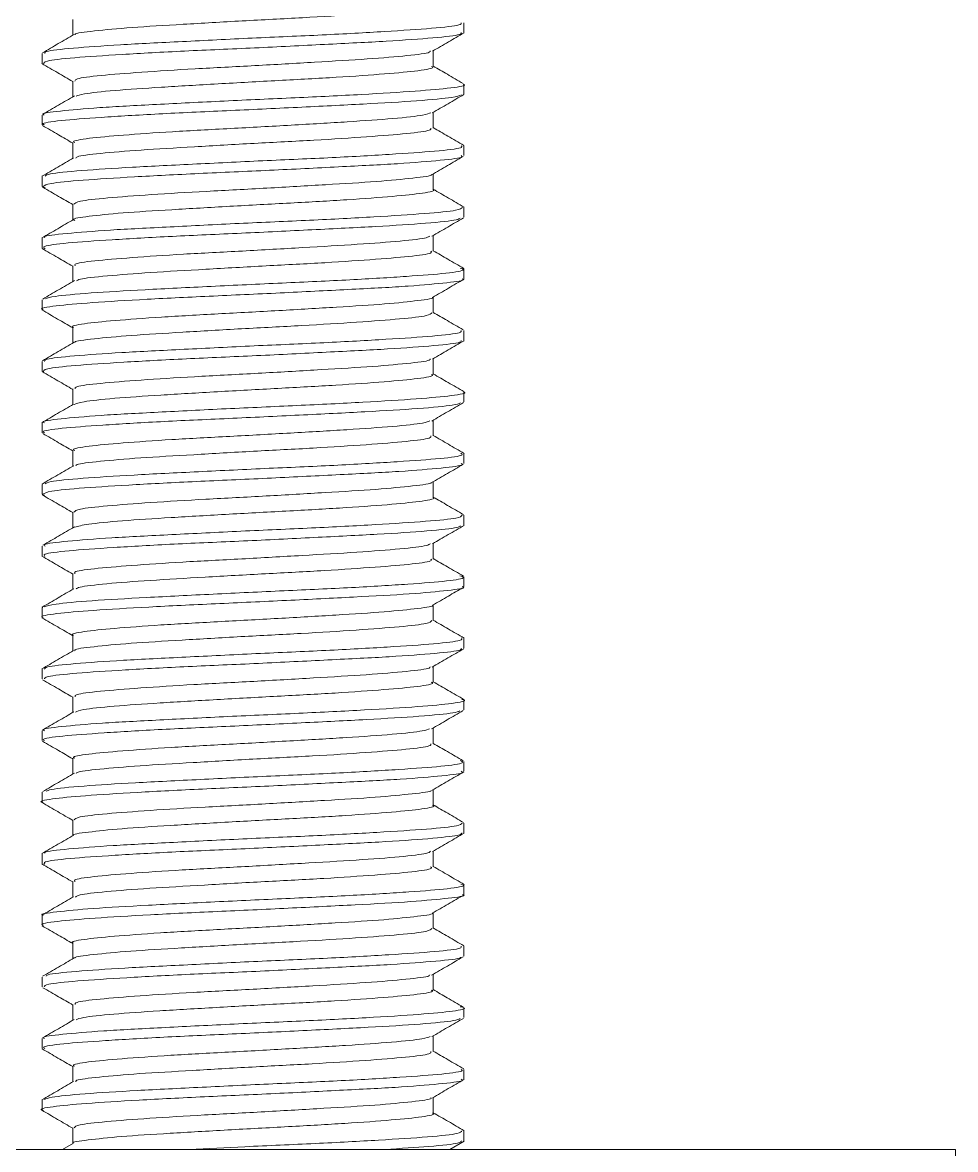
# Model space of a CAD drawing. Extents: x -976302 to -776254, y 5665 to 231437.
# Drawn here: x -796908 to -796774.5, y 90667.2 to 90828.4 of the extents above; entities that cross this region are included whole.
import ezdxf

# ---------------------------------------------------------------- set-up
doc = ezdxf.new("R2010")
doc.units = 0
doc.header["$LTSCALE"] = 1000
doc.header["$MEASUREMENT"] = 0
doc.layers.add('暖通', color=7, linetype='Continuous')

# ---------------------------------------------------------------- blocks, each defined once
blk = doc.blocks.new('a2-3d-02')
at = {"color": 7, "linetype": 'Continuous', "lineweight": 15}
for p, q in [((-25138.165, -16238.407), (-25138.165, -16238.683)), ((-25127.121, -16238.761), (-25127.121, -16238.318)), ((-25137.296, -16239.198), (-25137.296, -16239.643)), ((-25126.252, -16239.552), (-25126.252, -16239.276)), ((-25138.165, -16240.144), (-25138.165, -16240.422)), ((-25127.121, -16240.499), (-25127.121, -16240.054)), ((-25137.296, -16240.936), (-25137.296, -16241.38)), ((-25126.252, -16241.29), (-25126.252, -16241.013)), ((-25138.165, -16241.882), (-25138.165, -16242.158)), ((-25127.121, -16242.236), (-25127.121, -16241.791)), ((-25137.296, -16242.672), (-25137.296, -16243.116)), ((-25126.252, -16243.028), (-25126.252, -16242.75)), ((-25126.343, -16243.058), (-25126.256, -16243.039)), ((-25138.165, -16243.618), (-25138.165, -16243.896)), ((-25127.121, -16243.986), (-25127.121, -16243.529)), ((-25137.296, -16244.411), (-25137.296, -16244.855)), ((-25126.252, -16244.764), (-25126.252, -16244.488)), ((-25138.165, -16245.356), (-25138.165, -16245.633)), ((-25127.121, -16245.711), (-25127.121, -16245.266)), ((-25137.296, -16246.147), (-25137.296, -16246.591)), ((-25126.252, -16246.502), (-25126.252, -16246.224)), ((-25138.165, -16247.094), (-25138.165, -16247.37)), ((-25127.121, -16247.448), (-25127.121, -16247.004)), ((-25137.296, -16247.885), (-25137.296, -16248.329)), ((-25126.252, -16248.239), (-25126.252, -16247.963)), ((-25138.165, -16248.83), (-25138.165, -16249.109)), ((-25127.121, -16249.185), (-25127.121, -16248.74)), ((-25137.296, -16249.622), (-25137.296, -16250.067)), ((-25126.252, -16249.976), (-25126.252, -16249.7)), ((-25127.121, -16250.922), (-25127.121, -16250.478)), ((-25138.165, -16250.569), (-25138.165, -16250.844)), ((-25137.296, -16251.359), (-25137.296, -16251.803)), ((-25126.252, -16251.714), (-25126.252, -16251.436)), ((-25126.325, -16251.739), (-25126.255, -16251.723)), ((-25138.165, -16252.305), (-25138.165, -16252.582)), ((-25138.102, -16252.278), (-25138.154, -16252.288)), ((-25127.121, -16252.661), (-25127.121, -16252.216)), ((-25137.296, -16253.097), (-25137.296, -16253.542)), ((-25126.252, -16253.45), (-25126.252, -16253.175)), ((-25127.121, -16254.396), (-25127.121, -16253.952)), ((-25138.165, -16254.043), (-25138.165, -16254.32)), ((-25137.296, -16254.834), (-25137.296, -16255.278)), ((-25126.255, -16254.902), (-25126.279, -16254.911)), ((-25126.252, -16255.189), (-25126.252, -16254.911)), ((-25138.165, -16255.781), (-25138.165, -16256.056)), ((-25127.121, -16256.134), (-25127.121, -16255.691)), ((-25137.296, -16256.572), (-25137.296, -16257.016)), ((-25126.252, -16256.925), (-25126.252, -16256.649)), ((-25127.121, -16257.883), (-25127.121, -16257.427)), ((-25138.165, -16257.516), (-25138.165, -16257.795)), ((-25137.296, -16258.308), (-25137.296, -16258.753)), ((-25126.252, -16258.662), (-25126.252, -16258.386)), ((-25138.165, -16259.255), (-25138.165, -16259.531)), ((-25127.121, -16259.61), (-25127.121, -16259.164)), ((-25137.296, -16260.047), (-25137.296, -16260.489)), ((-25126.252, -16260.401), (-25126.252, -16260.123)), ((-25127.121, -16261.345), (-25127.121, -16260.902)), ((-25138.165, -16260.992), (-25138.165, -16261.269)), ((-25137.296, -16261.783), (-25137.296, -16262.228)), ((-25126.252, -16262.137), (-25126.252, -16261.861)), ((-25138.165, -16262.729), (-25138.165, -16263.006)), ((-25127.121, -16263.083), (-25127.121, -16262.638)), ((-25137.296, -16263.521), (-25137.296, -16263.964)), ((-25126.252, -16263.875), (-25126.252, -16263.597)), ((-25138.165, -16264.467), (-25138.165, -16264.743)), ((-25127.121, -16264.821), (-25127.121, -16264.377)), ((-25137.296, -16265.257), (-25137.296, -16265.702)), ((-25126.252, -16265.612), (-25126.252, -16265.335)), ((-25138.165, -16266.203), (-25138.165, -16266.481)), ((-25127.121, -16266.558), (-25127.121, -16266.113)), ((-25137.296, -16266.995), (-25137.296, -16267.44)), ((-25126.252, -16267.349), (-25126.252, -16267.073)), ((-25138.165, -16267.942), (-25138.165, -16268.217)), ((-25127.121, -16268.295), (-25127.121, -16267.851)), ((-25137.296, -16268.732), (-25137.296, -16269.176)), ((-25126.252, -16269.088), (-25126.252, -16268.809)), ((-25138.165, -16269.678), (-25138.165, -16269.955)), ((-25127.121, -16270.032), (-25127.121, -16269.589)), ((-25152.04, -16270.2), (-25082.548, -16270.2)), ((-25152.04, -16278.142), (-25152.04, -16270.2)), ((-25138.17, -16269.963), (-25137.761, -16270.2)), ((-25126.83, -16270.2), (-25127.143, -16270.019))]:
    blk.add_line(p, q, dxfattribs=at)
for points, knots in [([(-25137.255, -16237.905), (-25137.233, -16237.932), (-25137.186, -16237.991), (-25136.429, -16238.077), (-25135.209, -16238.17), (-25133.634, -16238.266), (-25131.901, -16238.353), (-25130.206, -16238.455), (-25128.722, -16238.54), (-25127.687, -16238.641), (-25127.166, -16238.704), (-25127.185, -16238.74), (-25127.188, -16238.745)], [0, 0, 0, 0, 0.091946, 0.203301, 0.314636, 0.425974, 0.537319, 0.648644, 0.760012, 0.871343, 0.982698, 1, 1, 1, 1]), ([(-25138.089, -16238.407), (-25138.09, -16238.429), (-25138.093, -16238.481), (-25137.331, -16238.565), (-25135.991, -16238.654), (-25134.198, -16238.755), (-25132.186, -16238.838), (-25130.178, -16238.942), (-25128.391, -16239.027), (-25127.063, -16239.126), (-25126.316, -16239.206), (-25126.326, -16239.257), (-25126.33, -16239.276)], [0, 0, 0, 0, 0.071223, 0.178705, 0.286185, 0.393658, 0.501151, 0.608618, 0.716121, 0.823593, 0.931078, 1, 1, 1, 1]), ([(-25138.172, -16238.69), (-25138.023, -16238.777), (-25137.725, -16238.95), (-25137.427, -16239.123), (-25137.277, -16239.209)], [0, 0, 0, 0, 0.50012, 1, 1, 1, 1]), ([(-25126.306, -16239.568), (-25126.303, -16239.541), (-25126.295, -16239.483), (-25127.094, -16239.393), (-25128.447, -16239.304), (-25130.242, -16239.204), (-25132.256, -16239.121), (-25134.263, -16239.016), (-25136.046, -16238.931), (-25137.367, -16238.832), (-25138.105, -16238.753), (-25138.091, -16238.703), (-25138.086, -16238.683)], [0, 0, 0, 0, 0.088998, 0.194577, 0.300153, 0.405723, 0.51131, 0.616874, 0.722473, 0.828042, 0.933623, 1, 1, 1, 1]), ([(-25126.266, -16239.257), (-25126.414, -16239.17), (-25126.712, -16238.998), (-25127.01, -16238.825), (-25127.159, -16238.739)], [0, 0, 0, 0, 0.500085, 1, 1, 1, 1]), ([(-25127.183, -16240.054), (-25127.185, -16240.032), (-25127.188, -16239.979), (-25127.852, -16239.895), (-25129.007, -16239.805), (-25130.545, -16239.705), (-25132.266, -16239.621), (-25133.98, -16239.518), (-25135.502, -16239.432), (-25136.618, -16239.333), (-25137.22, -16239.26), (-25137.216, -16239.216), (-25137.215, -16239.203)], [0, 0, 0, 0, 0.074988, 0.184755, 0.294517, 0.404271, 0.514046, 0.623793, 0.733581, 0.843334, 0.953103, 1, 1, 1, 1]), ([(-25137.296, -16239.631), (-25137.429, -16239.708), (-25137.711, -16239.872), (-25137.994, -16240.035), (-25138.143, -16240.122)], [0, 0, 0, 0, 0.47192, 1, 1, 1, 1]), ([(-25137.246, -16239.643), (-25137.261, -16239.65), (-25137.345, -16239.687), (-25136.925, -16239.763), (-25136.002, -16239.848), (-25134.603, -16239.949), (-25132.946, -16240.036), (-25131.204, -16240.132), (-25129.57, -16240.228), (-25128.255, -16240.316), (-25127.399, -16240.407), (-25127.267, -16240.458), (-25127.212, -16240.479)], [0, 0, 0, 0, 0.025265, 0.136948, 0.248672, 0.360359, 0.472075, 0.58376, 0.695457, 0.80716, 0.918848, 1, 1, 1, 1]), ([(-25127.121, -16240.067), (-25126.979, -16239.985), (-25126.687, -16239.816), (-25126.396, -16239.647), (-25126.247, -16239.561)], [0, 0, 0, 0, 0.487668, 1, 1, 1, 1]), ([(-25138.147, -16240.144), (-25138.153, -16240.145), (-25138.264, -16240.177), (-25137.85, -16240.25), (-25136.885, -16240.334), (-25135.319, -16240.434), (-25133.42, -16240.524), (-25131.379, -16240.615), (-25129.437, -16240.716), (-25127.793, -16240.8), (-25126.701, -16240.904), (-25126.2, -16240.965), (-25126.296, -16241.005), (-25126.315, -16241.013)], [0, 0, 0, 0, 0.006051, 0.113549, 0.221083, 0.328586, 0.436104, 0.543608, 0.651109, 0.758633, 0.866135, 0.973665, 1, 1, 1, 1]), ([(-25138.163, -16240.434), (-25138.014, -16240.52), (-25137.716, -16240.693), (-25137.417, -16240.866), (-25137.268, -16240.953)], [0, 0, 0, 0, 0.500155, 1, 1, 1, 1]), ([(-25126.32, -16241.29), (-25126.3, -16241.281), (-25126.209, -16241.243), (-25126.728, -16241.164), (-25127.841, -16241.081), (-25129.498, -16240.978), (-25131.448, -16240.892), (-25133.486, -16240.795), (-25135.384, -16240.7), (-25136.904, -16240.612), (-25137.898, -16240.518), (-25138.035, -16240.465), (-25138.096, -16240.442)], [0, 0, 0, 0, 0.030706, 0.140793, 0.250914, 0.361007, 0.471125, 0.581215, 0.691316, 0.801418, 0.911511, 1, 1, 1, 1]), ([(-25126.271, -16240.992), (-25126.42, -16240.905), (-25126.718, -16240.732), (-25127.017, -16240.559), (-25127.166, -16240.473)], [0, 0, 0, 0, 0.50014, 1, 1, 1, 1]), ([(-25127.179, -16241.791), (-25127.162, -16241.783), (-25127.084, -16241.744), (-25127.528, -16241.666), (-25128.48, -16241.582), (-25129.896, -16241.48), (-25131.563, -16241.394), (-25133.304, -16241.297), (-25134.926, -16241.202), (-25136.222, -16241.113), (-25137.061, -16241.021), (-25137.176, -16240.969), (-25137.226, -16240.947)], [0, 0, 0, 0, 0.030896, 0.141458, 0.252057, 0.362623, 0.473218, 0.583781, 0.694359, 0.804937, 0.915504, 1, 1, 1, 1]), ([(-25137.296, -16241.367), (-25137.435, -16241.447), (-25137.722, -16241.614), (-25138.01, -16241.78), (-25138.159, -16241.867)], [0, 0, 0, 0, 0.481018, 1, 1, 1, 1]), ([(-25137.229, -16241.38), (-25137.233, -16241.4), (-25137.244, -16241.452), (-25136.613, -16241.535), (-25135.483, -16241.624), (-25133.96, -16241.724), (-25132.244, -16241.808), (-25130.525, -16241.911), (-25128.987, -16241.998), (-25127.847, -16242.095), (-25127.219, -16242.171), (-25127.209, -16242.215), (-25127.206, -16242.229)], [0, 0, 0, 0, 0.069361, 0.179487, 0.289615, 0.399731, 0.509872, 0.619982, 0.730131, 0.840247, 0.950377, 1, 1, 1, 1]), ([(-25127.121, -16241.804), (-25126.985, -16241.726), (-25126.7, -16241.56), (-25126.414, -16241.395), (-25126.265, -16241.309)], [0, 0, 0, 0, 0.476525, 1, 1, 1, 1]), ([(-25138.081, -16241.882), (-25138.1, -16241.896), (-25138.16, -16241.941), (-25137.54, -16242.023), (-25136.321, -16242.107), (-25134.6, -16242.211), (-25132.618, -16242.293), (-25130.589, -16242.395), (-25128.737, -16242.485), (-25127.302, -16242.578), (-25126.433, -16242.664), (-25126.365, -16242.714), (-25126.338, -16242.734)], [0, 0, 0, 0, 0.049462, 0.159083, 0.268723, 0.378342, 0.487991, 0.597608, 0.707247, 0.816871, 0.926497, 1, 1, 1, 1]), ([(-25138.143, -16242.181), (-25137.994, -16242.268), (-25137.696, -16242.44), (-25137.397, -16242.613), (-25137.248, -16242.7)], [0, 0, 0, 0, 0.50013, 1, 1, 1, 1]), ([(-25126.286, -16243.028), (-25126.324, -16242.999), (-25126.404, -16242.937), (-25127.337, -16242.851), (-25128.795, -16242.756), (-25130.655, -16242.661), (-25132.687, -16242.574), (-25134.663, -16242.471), (-25136.373, -16242.388), (-25137.571, -16242.285), (-25138.17, -16242.216), (-25138.102, -16242.171), (-25138.082, -16242.158)], [0, 0, 0, 0, 0.095209, 0.202715, 0.3102, 0.41769, 0.525181, 0.632659, 0.740171, 0.847654, 0.95516, 1, 1, 1, 1]), ([(-25126.248, -16242.741), (-25126.397, -16242.655), (-25126.696, -16242.482), (-25126.994, -16242.309), (-25127.143, -16242.222)], [0, 0, 0, 0, 0.500145, 1, 1, 1, 1]), ([(-25127.151, -16243.529), (-25127.182, -16243.501), (-25127.248, -16243.439), (-25128.041, -16243.353), (-25129.285, -16243.259), (-25130.873, -16243.164), (-25132.609, -16243.076), (-25134.296, -16242.974), (-25135.765, -16242.889), (-25136.767, -16242.788), (-25137.264, -16242.729), (-25137.243, -16242.696), (-25137.242, -16242.694)], [0, 0, 0, 0, 0.0983673, 0.2103148, 0.3222374, 0.4341671, 0.5460976, 0.6580119, 0.7699674, 0.8818868, 0.9938343, 1, 1, 1, 1]), ([(-25137.296, -16243.105), (-25137.439, -16243.188), (-25137.731, -16243.357), (-25138.023, -16243.526), (-25138.172, -16243.612)], [0, 0, 0, 0, 0.489075, 1, 1, 1, 1]), ([(-25137.287, -16243.116), (-25137.29, -16243.117), (-25137.386, -16243.148), (-25137.04, -16243.22), (-25136.231, -16243.305), (-25134.901, -16243.404), (-25133.284, -16243.495), (-25131.54, -16243.586), (-25129.877, -16243.686), (-25128.464, -16243.771), (-25127.519, -16243.873), (-25127.081, -16243.937), (-25127.16, -16243.977), (-25127.177, -16243.986)], [0, 0, 0, 0, 0.00336, 0.110896, 0.218473, 0.326015, 0.433574, 0.541118, 0.648658, 0.756227, 0.863767, 0.971341, 1, 1, 1, 1]), ([(-25127.121, -16243.541), (-25126.987, -16243.463), (-25126.705, -16243.3), (-25126.423, -16243.136), (-25126.273, -16243.05)], [0, 0, 0, 0, 0.47246, 1, 1, 1, 1]), ([(-25138.121, -16243.618), (-25138.092, -16243.646), (-25138.028, -16243.707), (-25137.126, -16243.792), (-25135.687, -16243.886), (-25133.838, -16243.982), (-25131.809, -16244.068), (-25129.827, -16244.171), (-25128.101, -16244.255), (-25126.89, -16244.357), (-25126.282, -16244.422), (-25126.322, -16244.463), (-25126.331, -16244.472)], [0, 0, 0, 0, 0.0928132, 0.2024081, 0.3119848, 0.4215651, 0.5311493, 0.6407176, 0.750323, 0.8598974, 0.969493, 1, 1, 1, 1]), ([(-25138.152, -16243.914), (-25138.003, -16244.001), (-25137.705, -16244.173), (-25137.408, -16244.346), (-25137.259, -16244.432)], [0, 0, 0, 0, 0.500083, 1, 1, 1, 1]), ([(-25126.338, -16244.783), (-25126.309, -16244.762), (-25126.237, -16244.709), (-25126.906, -16244.62), (-25128.157, -16244.535), (-25129.889, -16244.432), (-25131.879, -16244.349), (-25133.904, -16244.247), (-25135.746, -16244.158), (-25137.156, -16244.064), (-25137.977, -16243.983), (-25138.034, -16243.937), (-25138.054, -16243.922)], [0, 0, 0, 0, 0.075905, 0.184237, 0.292585, 0.400914, 0.509272, 0.6176, 0.72595, 0.834284, 0.94262, 1, 1, 1, 1]), ([(-25126.248, -16244.479), (-25126.397, -16244.392), (-25126.695, -16244.22), (-25126.993, -16244.047), (-25127.142, -16243.961)], [0, 0, 0, 0, 0.500095, 1, 1, 1, 1]), ([(-25127.193, -16245.266), (-25127.178, -16245.251), (-25127.131, -16245.205), (-25127.674, -16245.124), (-25128.729, -16245.037), (-25130.207, -16244.936), (-25131.905, -16244.852), (-25133.636, -16244.751), (-25135.214, -16244.661), (-25136.423, -16244.567), (-25137.127, -16244.487), (-25137.179, -16244.441), (-25137.196, -16244.426)], [0, 0, 0, 0, 0.0529305, 0.1641711, 0.2754305, 0.3866668, 0.4979368, 0.6091703, 0.7204321, 0.831674, 0.9429193, 1, 1, 1, 1]), ([(-25137.296, -16244.841), (-25137.434, -16244.921), (-25137.722, -16245.088), (-25138.009, -16245.254), (-25138.158, -16245.341)], [0, 0, 0, 0, 0.481636, 1, 1, 1, 1]), ([(-25137.225, -16244.855), (-25137.242, -16244.868), (-25137.296, -16244.913), (-25136.776, -16244.993), (-25135.743, -16245.079), (-25134.278, -16245.181), (-25132.586, -16245.265), (-25130.852, -16245.366), (-25129.264, -16245.456), (-25128.037, -16245.549), (-25127.313, -16245.631), (-25127.249, -16245.676), (-25127.227, -16245.691)], [0, 0, 0, 0, 0.0484003, 0.1600905, 0.2718042, 0.3834919, 0.4952143, 0.6068995, 0.71861, 0.8303048, 0.942, 1, 1, 1, 1]), ([(-25127.121, -16245.279), (-25126.98, -16245.198), (-25126.691, -16245.03), (-25126.401, -16244.863), (-25126.252, -16244.776)], [0, 0, 0, 0, 0.485274, 1, 1, 1, 1]), ([(-25138.059, -16245.333), (-25138.104, -16245.348), (-25138.239, -16245.392), (-25137.732, -16245.479), (-25136.628, -16245.562), (-25134.991, -16245.665), (-25133.047, -16245.751), (-25131.009, -16245.847), (-25129.1, -16245.943), (-25127.565, -16246.031), (-25126.564, -16246.123), (-25126.414, -16246.174), (-25126.349, -16246.195)], [0, 0, 0, 0, 0.053361, 0.161591, 0.269856, 0.378091, 0.486349, 0.594582, 0.702823, 0.81107, 0.919304, 1, 1, 1, 1]), ([(-25126.281, -16246.502), (-25126.272, -16246.5), (-25126.162, -16246.467), (-25126.592, -16246.392), (-25127.584, -16246.309), (-25129.167, -16246.208), (-25131.075, -16246.119), (-25133.117, -16246.027), (-25135.05, -16245.927), (-25136.679, -16245.843), (-25137.745, -16245.739), (-25138.227, -16245.679), (-25138.127, -16245.64), (-25138.11, -16245.633)], [0, 0, 0, 0, 0.010209, 0.117709, 0.225246, 0.332752, 0.440274, 0.54778, 0.655286, 0.762811, 0.870315, 0.977848, 1, 1, 1, 1]), ([(-25138.171, -16245.641), (-25138.022, -16245.727), (-25137.724, -16245.9), (-25137.425, -16246.072), (-25137.276, -16246.159)], [0, 0, 0, 0, 0.500102, 1, 1, 1, 1]), ([(-25126.272, -16246.203), (-25126.421, -16246.117), (-25126.719, -16245.944), (-25127.016, -16245.771), (-25127.165, -16245.685)], [0, 0, 0, 0, 0.5001, 1, 1, 1, 1]), ([(-25127.14, -16247.004), (-25127.134, -16247.002), (-25127.04, -16246.97), (-25127.399, -16246.897), (-25128.234, -16246.812), (-25129.579, -16246.713), (-25131.205, -16246.622), (-25132.95, -16246.53), (-25134.605, -16246.431), (-25136.008, -16246.346), (-25136.913, -16246.243), (-25137.335, -16246.188), (-25137.279, -16246.155), (-25137.277, -16246.154)], [0, 0, 0, 0, 0.008049, 0.117935, 0.227865, 0.337757, 0.447668, 0.557562, 0.667455, 0.777372, 0.887263, 0.997188, 1, 1, 1, 1]), ([(-25137.296, -16246.58), (-25137.429, -16246.657), (-25137.711, -16246.821), (-25137.994, -16246.985), (-25138.143, -16247.071)], [0, 0, 0, 0, 0.471729, 1, 1, 1, 1]), ([(-25137.257, -16246.591), (-25137.233, -16246.619), (-25137.182, -16246.678), (-25136.418, -16246.764), (-25135.193, -16246.858), (-25133.616, -16246.954), (-25131.882, -16247.04), (-25130.188, -16247.143), (-25128.708, -16247.228), (-25127.678, -16247.329), (-25127.163, -16247.391), (-25127.183, -16247.427), (-25127.186, -16247.431)], [0, 0, 0, 0, 0.0931772, 0.2045595, 0.3159209, 0.4272865, 0.5386572, 0.6500087, 0.7614032, 0.8727605, 0.9841434, 1, 1, 1, 1]), ([(-25127.121, -16247.016), (-25126.978, -16246.933), (-25126.686, -16246.764), (-25126.394, -16246.595), (-25126.245, -16246.508)], [0, 0, 0, 0, 0.48905, 1, 1, 1, 1]), ([(-25138.086, -16247.094), (-25138.091, -16247.114), (-25138.102, -16247.166), (-25137.359, -16247.25), (-25136.034, -16247.338), (-25134.249, -16247.439), (-25132.241, -16247.522), (-25130.229, -16247.626), (-25128.434, -16247.712), (-25127.091, -16247.81), (-25126.325, -16247.891), (-25126.327, -16247.942), (-25126.327, -16247.963)], [0, 0, 0, 0, 0.068375, 0.175855, 0.283337, 0.39081, 0.498303, 0.605772, 0.713272, 0.820746, 0.92823, 1, 1, 1, 1]), ([(-25138.169, -16247.379), (-25138.02, -16247.466), (-25137.721, -16247.639), (-25137.423, -16247.812), (-25137.274, -16247.898)], [0, 0, 0, 0, 0.500146, 1, 1, 1, 1]), ([(-25126.292, -16248.261), (-25126.291, -16248.231), (-25126.29, -16248.169), (-25127.121, -16248.078), (-25128.49, -16247.988), (-25130.293, -16247.888), (-25132.31, -16247.805), (-25134.314, -16247.7), (-25136.088, -16247.616), (-25137.394, -16247.516), (-25138.113, -16247.438), (-25138.092, -16247.388), (-25138.084, -16247.37)], [0, 0, 0, 0, 0.097739, 0.202628, 0.307513, 0.412392, 0.517288, 0.622161, 0.727069, 0.831947, 0.936839, 1, 1, 1, 1]), ([(-25126.264, -16247.944), (-25126.413, -16247.858), (-25126.712, -16247.685), (-25127.01, -16247.512), (-25127.159, -16247.425)], [0, 0, 0, 0, 0.500151, 1, 1, 1, 1]), ([(-25127.184, -16248.74), (-25127.184, -16248.719), (-25127.185, -16248.666), (-25127.842, -16248.582), (-25128.992, -16248.492), (-25130.527, -16248.393), (-25132.247, -16248.308), (-25133.962, -16248.206), (-25135.488, -16248.119), (-25136.608, -16248.021), (-25137.212, -16247.948), (-25137.212, -16247.904), (-25137.212, -16247.892)], [0, 0, 0, 0, 0.074039, 0.184176, 0.294309, 0.404434, 0.514581, 0.624698, 0.734857, 0.844981, 0.95512, 1, 1, 1, 1]), ([(-25127.121, -16248.754), (-25126.982, -16248.674), (-25126.693, -16248.506), (-25126.405, -16248.34), (-25126.256, -16248.253)], [0, 0, 0, 0, 0.481965, 1, 1, 1, 1]), ([(-25137.296, -16248.316), (-25137.437, -16248.397), (-25137.727, -16248.565), (-25138.016, -16248.733), (-25138.166, -16248.82)], [0, 0, 0, 0, 0.484787, 1, 1, 1, 1]), ([(-25137.244, -16248.329), (-25137.26, -16248.336), (-25137.342, -16248.374), (-25136.918, -16248.451), (-25135.989, -16248.535), (-25134.587, -16248.637), (-25132.927, -16248.724), (-25131.185, -16248.82), (-25129.555, -16248.915), (-25128.239, -16249.004), (-25127.357, -16249.099), (-25127.225, -16249.154), (-25127.164, -16249.179)], [0, 0, 0, 0, 0.026031, 0.135816, 0.245642, 0.355432, 0.46525, 0.575038, 0.684837, 0.794642, 0.904433, 1, 1, 1, 1]), ([(-25138.155, -16248.83), (-25138.158, -16248.831), (-25138.27, -16248.861), (-25137.866, -16248.934), (-25136.92, -16249.018), (-25135.365, -16249.117), (-25133.473, -16249.209), (-25131.433, -16249.299), (-25129.485, -16249.4), (-25127.83, -16249.484), (-25126.722, -16249.587), (-25126.207, -16249.65), (-25126.299, -16249.691), (-25126.319, -16249.7)], [0, 0, 0, 0, 0.003233, 0.110728, 0.218259, 0.32576, 0.433273, 0.540775, 0.648273, 0.755796, 0.863295, 0.970823, 1, 1, 1, 1]), ([(-25138.149, -16249.128), (-25138, -16249.214), (-25137.701, -16249.387), (-25137.403, -16249.56), (-25137.254, -16249.647)], [0, 0, 0, 0, 0.500147, 1, 1, 1, 1]), ([(-25126.324, -16249.976), (-25126.303, -16249.967), (-25126.216, -16249.927), (-25126.749, -16249.848), (-25127.879, -16249.765), (-25129.546, -16249.661), (-25131.502, -16249.577), (-25133.539, -16249.478), (-25135.431, -16249.385), (-25136.935, -16249.295), (-25137.889, -16249.206), (-25138.013, -16249.156), (-25138.064, -16249.136)], [0, 0, 0, 0, 0.033918, 0.144984, 0.256082, 0.367152, 0.478249, 0.589317, 0.700397, 0.811477, 0.922548, 1, 1, 1, 1]), ([(-25126.246, -16249.692), (-25126.395, -16249.606), (-25126.693, -16249.433), (-25126.991, -16249.26), (-25127.14, -16249.174)], [0, 0, 0, 0, 0.5001321, 1, 1, 1, 1]), ([(-25127.177, -16250.478), (-25127.161, -16250.47), (-25127.081, -16250.431), (-25127.52, -16250.354), (-25128.466, -16250.269), (-25129.879, -16250.167), (-25131.544, -16250.081), (-25133.286, -16249.984), (-25134.91, -16249.89), (-25136.209, -16249.8), (-25137.039, -16249.711), (-25137.155, -16249.661), (-25137.203, -16249.64)], [0, 0, 0, 0, 0.029953, 0.141488, 0.253062, 0.364601, 0.47617, 0.587707, 0.699258, 0.81081, 0.922351, 1, 1, 1, 1]), ([(-25137.296, -16250.054), (-25137.439, -16250.136), (-25137.73, -16250.305), (-25138.022, -16250.474), (-25138.171, -16250.561)], [0, 0, 0, 0, 0.488756, 1, 1, 1, 1]), ([(-25137.23, -16250.067), (-25137.233, -16250.087), (-25137.241, -16250.139), (-25136.603, -16250.222), (-25135.468, -16250.312), (-25133.942, -16250.412), (-25132.224, -16250.496), (-25130.507, -16250.599), (-25128.972, -16250.685), (-25127.838, -16250.783), (-25127.219, -16250.857), (-25127.211, -16250.9), (-25127.208, -16250.913)], [0, 0, 0, 0, 0.070752, 0.181173, 0.291594, 0.402004, 0.512439, 0.622843, 0.733286, 0.843696, 0.954121, 1, 1, 1, 1]), ([(-25127.121, -16250.49), (-25126.988, -16250.413), (-25126.706, -16250.249), (-25126.424, -16250.086), (-25126.275, -16249.999)], [0, 0, 0, 0, 0.47136, 1, 1, 1, 1]), ([(-25138.074, -16250.554), (-25138.105, -16250.572), (-25138.189, -16250.62), (-25137.571, -16250.707), (-25136.36, -16250.791), (-25134.65, -16250.895), (-25132.672, -16250.978), (-25130.641, -16251.079), (-25128.781, -16251.169), (-25127.334, -16251.262), (-25126.453, -16251.348), (-25126.374, -16251.397), (-25126.343, -16251.417)], [0, 0, 0, 0, 0.063458, 0.17156, 0.279684, 0.387786, 0.495917, 0.604017, 0.712136, 0.820244, 0.928351, 1, 1, 1, 1]), ([(-25138.145, -16250.867), (-25137.996, -16250.953), (-25137.698, -16251.126), (-25137.4, -16251.299), (-25137.251, -16251.385)], [0, 0, 0, 0, 0.5001, 1, 1, 1, 1]), ([(-25126.279, -16251.714), (-25126.323, -16251.684), (-25126.414, -16251.621), (-25127.369, -16251.535), (-25128.84, -16251.44), (-25130.708, -16251.345), (-25132.741, -16251.258), (-25134.712, -16251.155), (-25136.412, -16251.072), (-25137.595, -16250.969), (-25138.177, -16250.901), (-25138.105, -16250.857), (-25138.084, -16250.844)], [0, 0, 0, 0, 0.098037, 0.205547, 0.313034, 0.420528, 0.52802, 0.635501, 0.743015, 0.8505, 0.95801, 1, 1, 1, 1]), ([(-25126.253, -16251.425), (-25126.402, -16251.338), (-25126.7, -16251.166), (-25126.998, -16250.993), (-25127.146, -16250.907)], [0, 0, 0, 0, 0.500083, 1, 1, 1, 1]), ([(-25127.154, -16252.216), (-25127.183, -16252.188), (-25127.245, -16252.127), (-25128.03, -16252.041), (-25129.269, -16251.946), (-25130.854, -16251.851), (-25132.59, -16251.764), (-25134.279, -16251.662), (-25135.751, -16251.577), (-25136.76, -16251.475), (-25137.262, -16251.416), (-25137.241, -16251.382), (-25137.239, -16251.379)], [0, 0, 0, 0, 0.097013, 0.2087976, 0.3205583, 0.4323254, 0.5440944, 0.6558464, 0.7676401, 0.8793974, 0.9911822, 1, 1, 1, 1]), ([(-25127.121, -16252.229), (-25126.983, -16252.149), (-25126.697, -16251.983), (-25126.411, -16251.817), (-25126.262, -16251.731)], [0, 0, 0, 0, 0.480015, 1, 1, 1, 1]), ([(-25137.296, -16251.791), (-25137.432, -16251.87), (-25137.716, -16252.035), (-25138.001, -16252.199), (-25138.15, -16252.286)], [0, 0, 0, 0, 0.47674, 1, 1, 1, 1]), ([(-25137.285, -16251.803), (-25137.288, -16251.804), (-25137.384, -16251.835), (-25137.035, -16251.907), (-25136.219, -16251.993), (-25134.885, -16252.091), (-25133.265, -16252.182), (-25131.523, -16252.274), (-25129.855, -16252.373), (-25128.467, -16252.459), (-25127.484, -16252.557), (-25127.279, -16252.613), (-25127.182, -16252.639)], [0, 0, 0, 0, 0.0047003, 0.116487, 0.2283168, 0.3401098, 0.4519203, 0.5637156, 0.6755075, 0.7873272, 0.8991184, 1, 1, 1, 1]), ([(-25138.115, -16252.305), (-25138.091, -16252.332), (-25138.038, -16252.391), (-25137.156, -16252.476), (-25135.732, -16252.569), (-25133.89, -16252.666), (-25131.863, -16252.751), (-25129.877, -16252.855), (-25128.144, -16252.939), (-25126.906, -16253.041), (-25126.266, -16253.113), (-25126.319, -16253.16), (-25126.337, -16253.175)], [0, 0, 0, 0, 0.088205, 0.195701, 0.303182, 0.410665, 0.518154, 0.625626, 0.733135, 0.840613, 0.948111, 1, 1, 1, 1]), ([(-25138.166, -16252.593), (-25138.017, -16252.679), (-25137.72, -16252.852), (-25137.422, -16253.024), (-25137.273, -16253.111)], [0, 0, 0, 0, 0.500087, 1, 1, 1, 1]), ([(-25126.335, -16253.465), (-25126.311, -16253.444), (-25126.252, -16253.392), (-25126.933, -16253.305), (-25128.197, -16253.219), (-25129.94, -16253.116), (-25131.933, -16253.034), (-25133.956, -16252.931), (-25135.79, -16252.842), (-25137.189, -16252.747), (-25138.007, -16252.665), (-25138.053, -16252.618), (-25138.07, -16252.6)], [0, 0, 0, 0, 0.072824, 0.180777, 0.288744, 0.396693, 0.50467, 0.612618, 0.72059, 0.828543, 0.936501, 1, 1, 1, 1]), ([(-25126.274, -16253.151), (-25126.423, -16253.065), (-25126.722, -16252.892), (-25127.019, -16252.719), (-25127.168, -16252.633)], [0, 0, 0, 0, 0.500115, 1, 1, 1, 1]), ([(-25127.193, -16253.952), (-25127.177, -16253.938), (-25127.128, -16253.892), (-25127.665, -16253.811), (-25128.714, -16253.725), (-25130.189, -16253.623), (-25131.886, -16253.539), (-25133.618, -16253.438), (-25135.198, -16253.348), (-25136.415, -16253.254), (-25137.139, -16253.171), (-25137.193, -16253.123), (-25137.213, -16253.105)], [0, 0, 0, 0, 0.051228, 0.161422, 0.271636, 0.381826, 0.492049, 0.602237, 0.712452, 0.822647, 0.932846, 1, 1, 1, 1]), ([(-25137.296, -16253.529), (-25137.431, -16253.607), (-25137.714, -16253.771), (-25137.998, -16253.935), (-25138.147, -16254.022)], [0, 0, 0, 0, 0.473941, 1, 1, 1, 1]), ([(-25137.225, -16253.542), (-25137.241, -16253.555), (-25137.294, -16253.6), (-25136.768, -16253.681), (-25135.729, -16253.767), (-25134.26, -16253.868), (-25132.567, -16253.953), (-25130.833, -16254.053), (-25129.249, -16254.144), (-25128.024, -16254.237), (-25127.295, -16254.32), (-25127.235, -16254.367), (-25127.213, -16254.384)], [0, 0, 0, 0, 0.049224, 0.160019, 0.270837, 0.38163, 0.492457, 0.603247, 0.714064, 0.824863, 0.935664, 1, 1, 1, 1]), ([(-25127.121, -16253.965), (-25126.978, -16253.882), (-25126.686, -16253.713), (-25126.395, -16253.544), (-25126.246, -16253.458)], [0, 0, 0, 0, 0.488966, 1, 1, 1, 1]), ([(-25138.049, -16254.015), (-25138.1, -16254.03), (-25138.249, -16254.075), (-25137.755, -16254.163), (-25136.665, -16254.246), (-25135.039, -16254.348), (-25133.101, -16254.435), (-25131.062, -16254.531), (-25129.148, -16254.627), (-25127.597, -16254.714), (-25126.554, -16254.81), (-25126.389, -16254.864), (-25126.313, -16254.889)], [0, 0, 0, 0, 0.055622, 0.162277, 0.268968, 0.375629, 0.482311, 0.58897, 0.695635, 0.802308, 0.908968, 1, 1, 1, 1]), ([(-25126.288, -16255.189), (-25126.276, -16255.185), (-25126.169, -16255.152), (-25126.61, -16255.076), (-25127.62, -16254.993), (-25129.214, -16254.892), (-25131.128, -16254.803), (-25133.17, -16254.71), (-25135.098, -16254.611), (-25136.716, -16254.526), (-25137.765, -16254.423), (-25138.234, -16254.364), (-25138.131, -16254.326), (-25138.115, -16254.32)], [0, 0, 0, 0, 0.013036, 0.120537, 0.228075, 0.335583, 0.443107, 0.550613, 0.658121, 0.765645, 0.873151, 0.980685, 1, 1, 1, 1]), ([(-25138.133, -16254.349), (-25137.996, -16254.428), (-25137.711, -16254.593), (-25137.426, -16254.759), (-25137.277, -16254.845)], [0, 0, 0, 0, 0.477484, 1, 1, 1, 1]), ([(-25126.256, -16254.897), (-25126.405, -16254.811), (-25126.704, -16254.638), (-25127.003, -16254.465), (-25127.152, -16254.378)], [0, 0, 0, 0, 0.500155, 1, 1, 1, 1]), ([(-25127.138, -16255.691), (-25127.132, -16255.689), (-25127.037, -16255.657), (-25127.393, -16255.585), (-25128.221, -16255.499), (-25129.563, -16255.4), (-25131.187, -16255.31), (-25132.931, -16255.218), (-25134.588, -16255.119), (-25135.995, -16255.033), (-25136.906, -16254.931), (-25137.332, -16254.875), (-25137.276, -16254.841), (-25137.274, -16254.84)], [0, 0, 0, 0, 0.006859, 0.116716, 0.226617, 0.33648, 0.446362, 0.556228, 0.666091, 0.77598, 0.885842, 0.995738, 1, 1, 1, 1]), ([(-25127.121, -16255.703), (-25126.979, -16255.621), (-25126.689, -16255.453), (-25126.399, -16255.285), (-25126.249, -16255.198)], [0, 0, 0, 0, 0.485992, 1, 1, 1, 1]), ([(-25137.296, -16255.265), (-25137.438, -16255.348), (-25137.729, -16255.516), (-25138.02, -16255.685), (-25138.169, -16255.772)], [0, 0, 0, 0, 0.487343, 1, 1, 1, 1]), ([(-25137.259, -16255.278), (-25137.234, -16255.305), (-25137.179, -16255.365), (-25136.407, -16255.451), (-25135.178, -16255.545), (-25133.597, -16255.641), (-25131.863, -16255.728), (-25130.17, -16255.83), (-25128.695, -16255.915), (-25127.663, -16256.016), (-25127.146, -16256.082), (-25127.18, -16256.121), (-25127.187, -16256.129)], [0, 0, 0, 0, 0.093056, 0.202869, 0.312661, 0.422457, 0.532258, 0.64204, 0.751864, 0.861652, 0.971466, 1, 1, 1, 1]), ([(-25138.097, -16255.764), (-25138.111, -16255.789), (-25138.142, -16255.845), (-25137.392, -16255.934), (-25136.075, -16256.022), (-25134.301, -16256.123), (-25132.295, -16256.206), (-25130.28, -16256.31), (-25128.476, -16256.396), (-25127.119, -16256.493), (-25126.334, -16256.576), (-25126.327, -16256.628), (-25126.324, -16256.649)], [0, 0, 0, 0, 0.082547, 0.188069, 0.293595, 0.39911, 0.504647, 0.610158, 0.7157, 0.821216, 0.926741, 1, 1, 1, 1]), ([(-25138.158, -16256.072), (-25138.009, -16256.159), (-25137.71, -16256.332), (-25137.412, -16256.505), (-25137.263, -16256.591)], [0, 0, 0, 0, 0.500155, 1, 1, 1, 1]), ([(-25126.319, -16256.925), (-25126.327, -16256.902), (-25126.346, -16256.846), (-25127.156, -16256.762), (-25128.532, -16256.671), (-25130.345, -16256.572), (-25132.364, -16256.489), (-25134.364, -16256.384), (-25136.13, -16256.3), (-25137.421, -16256.2), (-25138.122, -16256.123), (-25138.093, -16256.074), (-25138.082, -16256.056)], [0, 0, 0, 0, 0.078261, 0.185747, 0.293227, 0.400702, 0.508192, 0.61566, 0.723165, 0.830639, 0.938128, 1, 1, 1, 1]), ([(-25126.245, -16256.642), (-25126.394, -16256.556), (-25126.692, -16256.383), (-25126.99, -16256.21), (-25127.14, -16256.124)], [0, 0, 0, 0, 0.500118, 1, 1, 1, 1]), ([(-25127.185, -16257.427), (-25127.184, -16257.406), (-25127.181, -16257.353), (-25127.832, -16257.27), (-25128.977, -16257.18), (-25130.509, -16257.08), (-25132.228, -16256.996), (-25133.944, -16256.893), (-25135.474, -16256.807), (-25136.595, -16256.708), (-25137.198, -16256.637), (-25137.204, -16256.596), (-25137.206, -16256.585)], [0, 0, 0, 0, 0.0734145, 0.1844237, 0.2954307, 0.4064285, 0.5174486, 0.6284392, 0.739471, 0.8504677, 0.96148, 1, 1, 1, 1]), ([(-25137.296, -16257.003), (-25137.438, -16257.085), (-25137.728, -16257.253), (-25138.019, -16257.421), (-25138.168, -16257.508)], [0, 0, 0, 0, 0.487276, 1, 1, 1, 1]), ([(-25137.242, -16257.016), (-25137.258, -16257.023), (-25137.34, -16257.061), (-25136.91, -16257.138), (-25135.976, -16257.223), (-25134.57, -16257.324), (-25132.908, -16257.411), (-25131.166, -16257.507), (-25129.538, -16257.602), (-25128.229, -16257.691), (-25127.375, -16257.783), (-25127.25, -16257.835), (-25127.195, -16257.858)], [0, 0, 0, 0, 0.027508, 0.13843, 0.249391, 0.360317, 0.471272, 0.582196, 0.693132, 0.804073, 0.915, 1, 1, 1, 1]), ([(-25127.121, -16257.439), (-25126.986, -16257.362), (-25126.703, -16257.197), (-25126.42, -16257.033), (-25126.27, -16256.947)], [0, 0, 0, 0, 0.473541, 1, 1, 1, 1]), ([(-25138.102, -16257.5), (-25138.126, -16257.505), (-25138.277, -16257.54), (-25137.896, -16257.618), (-25136.951, -16257.703), (-25135.412, -16257.801), (-25133.526, -16257.893), (-25131.487, -16257.983), (-25129.534, -16258.084), (-25127.869, -16258.168), (-25126.744, -16258.271), (-25126.214, -16258.335), (-25126.302, -16258.377), (-25126.323, -16258.386)], [0, 0, 0, 0, 0.019935, 0.125329, 0.230756, 0.336155, 0.441565, 0.546966, 0.65236, 0.757782, 0.86318, 0.968604, 1, 1, 1, 1]), ([(-25138.142, -16257.817), (-25137.993, -16257.904), (-25137.695, -16258.076), (-25137.397, -16258.249), (-25137.248, -16258.335)], [0, 0, 0, 0, 0.500118, 1, 1, 1, 1]), ([(-25126.327, -16258.662), (-25126.306, -16258.652), (-25126.223, -16258.612), (-25126.771, -16258.532), (-25127.918, -16258.449), (-25129.595, -16258.345), (-25131.556, -16258.261), (-25133.592, -16258.162), (-25135.477, -16258.069), (-25136.967, -16257.979), (-25137.893, -16257.891), (-25138.006, -16257.843), (-25138.05, -16257.825)], [0, 0, 0, 0, 0.036989, 0.148445, 0.259931, 0.37139, 0.482878, 0.594335, 0.705806, 0.817273, 0.928734, 1, 1, 1, 1]), ([(-25126.261, -16258.369), (-25126.41, -16258.283), (-25126.707, -16258.111), (-25127.005, -16257.938), (-25127.154, -16257.852)], [0, 0, 0, 0, 0.500078, 1, 1, 1, 1]), ([(-25127.176, -16259.164), (-25127.159, -16259.156), (-25127.079, -16259.119), (-25127.513, -16259.041), (-25128.453, -16258.957), (-25129.862, -16258.855), (-25131.525, -16258.768), (-25133.267, -16258.672), (-25134.894, -16258.577), (-25136.196, -16258.488), (-25137.028, -16258.399), (-25137.148, -16258.349), (-25137.196, -16258.329)], [0, 0, 0, 0, 0.028826, 0.140702, 0.252618, 0.364499, 0.47641, 0.588288, 0.70018, 0.812075, 0.923957, 1, 1, 1, 1]), ([(-25137.296, -16258.741), (-25137.43, -16258.818), (-25137.713, -16258.982), (-25137.995, -16259.146), (-25138.144, -16259.233)], [0, 0, 0, 0, 0.473135, 1, 1, 1, 1]), ([(-25137.231, -16258.753), (-25137.233, -16258.774), (-25137.238, -16258.826), (-25136.594, -16258.91), (-25135.453, -16258.999), (-25133.924, -16259.099), (-25132.205, -16259.183), (-25130.489, -16259.286), (-25128.956, -16259.373), (-25127.833, -16259.471), (-25127.233, -16259.54), (-25127.22, -16259.58), (-25127.218, -16259.589)], [0, 0, 0, 0, 0.072909, 0.184791, 0.296672, 0.408542, 0.520436, 0.6323, 0.744205, 0.856075, 0.96796, 1, 1, 1, 1]), ([(-25127.121, -16259.177), (-25126.986, -16259.099), (-25126.703, -16258.934), (-25126.419, -16258.77), (-25126.27, -16258.684)], [0, 0, 0, 0, 0.474704, 1, 1, 1, 1]), ([(-25138.062, -16259.226), (-25138.107, -16259.248), (-25138.216, -16259.3), (-25137.6, -16259.391), (-25136.398, -16259.475), (-25134.7, -16259.578), (-25132.726, -16259.662), (-25130.694, -16259.762), (-25128.825, -16259.854), (-25127.369, -16259.945), (-25126.49, -16260.03), (-25126.402, -16260.076), (-25126.37, -16260.093)], [0, 0, 0, 0, 0.077106, 0.184662, 0.292241, 0.399797, 0.507383, 0.614937, 0.722509, 0.830071, 0.937631, 1, 1, 1, 1]), ([(-25138.158, -16259.547), (-25138.009, -16259.633), (-25137.712, -16259.806), (-25137.414, -16259.978), (-25137.265, -16260.064)], [0, 0, 0, 0, 0.500075, 1, 1, 1, 1]), ([(-25126.299, -16260.418), (-25126.283, -16260.414), (-25126.129, -16260.381), (-25126.481, -16260.306), (-25127.381, -16260.22), (-25128.891, -16260.123), (-25130.759, -16260.03), (-25132.796, -16259.942), (-25134.761, -16259.839), (-25136.451, -16259.756), (-25137.618, -16259.653), (-25138.185, -16259.586), (-25138.107, -16259.543), (-25138.086, -16259.531)], [0, 0, 0, 0, 0.012847, 0.118253, 0.223688, 0.329098, 0.434517, 0.539932, 0.645336, 0.750773, 0.856182, 0.961616, 1, 1, 1, 1]), ([(-25126.273, -16260.101), (-25126.422, -16260.014), (-25126.721, -16259.842), (-25127.019, -16259.669), (-25127.168, -16259.582)], [0, 0, 0, 0, 0.500131, 1, 1, 1, 1]), ([(-25127.156, -16260.902), (-25127.183, -16260.874), (-25127.241, -16260.814), (-25128.019, -16260.728), (-25129.253, -16260.634), (-25130.836, -16260.538), (-25132.571, -16260.451), (-25134.262, -16260.349), (-25135.735, -16260.264), (-25136.757, -16260.163), (-25137.265, -16260.101), (-25137.238, -16260.064), (-25137.234, -16260.059)], [0, 0, 0, 0, 0.0950178, 0.2058884, 0.3167363, 0.4275897, 0.5384462, 0.649285, 0.7601656, 0.8710099, 0.9818808, 1, 1, 1, 1]), ([(-25137.296, -16260.477), (-25137.433, -16260.556), (-25137.719, -16260.722), (-25138.005, -16260.888), (-25138.155, -16260.975)], [0, 0, 0, 0, 0.478229, 1, 1, 1, 1]), ([(-25137.282, -16260.489), (-25137.287, -16260.491), (-25137.381, -16260.523), (-25137.029, -16260.595), (-25136.206, -16260.68), (-25134.868, -16260.779), (-25133.247, -16260.87), (-25131.502, -16260.961), (-25129.844, -16261.06), (-25128.433, -16261.146), (-25127.52, -16261.249), (-25127.089, -16261.304), (-25127.139, -16261.336), (-25127.139, -16261.336)], [0, 0, 0, 0, 0.005834, 0.116214, 0.226637, 0.337023, 0.447428, 0.557816, 0.668202, 0.778614, 0.888999, 0.999418, 1, 1, 1, 1]), ([(-25127.121, -16260.915), (-25126.979, -16260.833), (-25126.688, -16260.664), (-25126.398, -16260.496), (-25126.249, -16260.409)], [0, 0, 0, 0, 0.48732, 1, 1, 1, 1]), ([(-25138.172, -16261.275), (-25138.023, -16261.362), (-25137.725, -16261.534), (-25137.426, -16261.707), (-25137.277, -16261.794)], [0, 0, 0, 0, 0.500113, 1, 1, 1, 1]), ([(-25138.11, -16260.992), (-25138.09, -16261.017), (-25138.047, -16261.076), (-25137.187, -16261.161), (-25135.776, -16261.253), (-25133.942, -16261.351), (-25131.917, -16261.435), (-25129.927, -16261.539), (-25128.182, -16261.623), (-25126.94, -16261.725), (-25126.303, -16261.792), (-25126.331, -16261.833), (-25126.338, -16261.843)], [0, 0, 0, 0, 0.087214, 0.197031, 0.306836, 0.41664, 0.526454, 0.636248, 0.746081, 0.855882, 0.965701, 1, 1, 1, 1]), ([(-25126.331, -16262.152), (-25126.31, -16262.13), (-25126.259, -16262.077), (-25126.959, -16261.989), (-25128.238, -16261.902), (-25129.99, -16261.8), (-25131.987, -16261.718), (-25134.008, -16261.614), (-25135.832, -16261.527), (-25137.225, -16261.431), (-25138.059, -16261.344), (-25138.09, -16261.291), (-25138.103, -16261.269)], [0, 0, 0, 0, 0.074429, 0.180077, 0.285736, 0.39138, 0.49705, 0.602691, 0.708359, 0.814006, 0.919658, 1, 1, 1, 1]), ([(-25126.25, -16261.85), (-25126.4, -16261.763), (-25126.698, -16261.59), (-25126.997, -16261.417), (-25127.146, -16261.331)], [0, 0, 0, 0, 0.500151, 1, 1, 1, 1]), ([(-25127.192, -16262.638), (-25127.177, -16262.624), (-25127.126, -16262.58), (-25127.657, -16262.499), (-25128.7, -16262.412), (-25130.172, -16262.311), (-25131.867, -16262.226), (-25133.6, -16262.126), (-25135.182, -16262.035), (-25136.405, -16261.942), (-25137.142, -16261.857), (-25137.199, -16261.807), (-25137.221, -16261.788)], [0, 0, 0, 0, 0.049815, 0.15955, 0.269305, 0.379036, 0.488801, 0.59853, 0.708285, 0.818022, 0.927761, 1, 1, 1, 1]), ([(-25137.296, -16262.215), (-25137.439, -16262.298), (-25137.731, -16262.467), (-25138.022, -16262.636), (-25138.171, -16262.722)], [0, 0, 0, 0, 0.48875, 1, 1, 1, 1]), ([(-25137.224, -16262.228), (-25137.24, -16262.242), (-25137.291, -16262.287), (-25136.759, -16262.368), (-25135.715, -16262.454), (-25134.243, -16262.556), (-25132.548, -16262.64), (-25130.815, -16262.741), (-25129.233, -16262.831), (-25128.011, -16262.925), (-25127.276, -16263.009), (-25127.22, -16263.059), (-25127.197, -16263.078)], [0, 0, 0, 0, 0.05, 0.159841, 0.269703, 0.37954, 0.489412, 0.599247, 0.709108, 0.818952, 0.928798, 1, 1, 1, 1]), ([(-25127.121, -16262.652), (-25126.978, -16262.569), (-25126.687, -16262.4), (-25126.395, -16262.231), (-25126.246, -16262.145)], [0, 0, 0, 0, 0.488351, 1, 1, 1, 1]), ([(-25138.08, -16262.715), (-25138.113, -16262.725), (-25138.242, -16262.765), (-25137.769, -16262.847), (-25136.704, -16262.93), (-25135.086, -16263.032), (-25133.155, -16263.119), (-25131.113, -16263.214), (-25129.201, -16263.311), (-25127.61, -16263.398), (-25126.605, -16263.501), (-25126.167, -16263.557), (-25126.275, -16263.593), (-25126.286, -16263.597)], [0, 0, 0, 0, 0.036664, 0.14235, 0.248072, 0.353764, 0.459476, 0.565166, 0.670861, 0.776566, 0.882257, 0.987973, 1, 1, 1, 1]), ([(-25126.294, -16263.875), (-25126.281, -16263.871), (-25126.175, -16263.836), (-25126.629, -16263.76), (-25127.656, -16263.677), (-25129.261, -16263.576), (-25131.181, -16263.488), (-25133.224, -16263.394), (-25135.145, -16263.296), (-25136.753, -16263.21), (-25137.784, -16263.107), (-25138.24, -16263.049), (-25138.135, -16263.011), (-25138.121, -16263.006)], [0, 0, 0, 0, 0.015866, 0.123367, 0.230906, 0.338414, 0.44594, 0.553446, 0.660955, 0.768479, 0.875984, 0.983518, 1, 1, 1, 1]), ([(-25138.166, -16263.017), (-25138.016, -16263.104), (-25137.718, -16263.276), (-25137.419, -16263.45), (-25137.27, -16263.536)], [0, 0, 0, 0, 0.500152, 1, 1, 1, 1]), ([(-25126.246, -16263.59), (-25126.395, -16263.504), (-25126.693, -16263.331), (-25126.991, -16263.158), (-25127.14, -16263.072)], [0, 0, 0, 0, 0.500103, 1, 1, 1, 1]), ([(-25127.135, -16264.377), (-25127.13, -16264.376), (-25127.035, -16264.344), (-25127.388, -16264.272), (-25128.209, -16264.187), (-25129.547, -16264.088), (-25131.168, -16263.997), (-25132.913, -16263.905), (-25134.571, -16263.806), (-25135.982, -16263.721), (-25136.896, -16263.618), (-25137.327, -16263.563), (-25137.278, -16263.531), (-25137.278, -16263.531)], [0, 0, 0, 0, 0.005702, 0.116149, 0.226639, 0.337093, 0.447565, 0.55802, 0.668473, 0.778953, 0.889404, 0.999891, 1, 1, 1, 1]), ([(-25137.296, -16263.951), (-25137.436, -16264.032), (-25137.725, -16264.2), (-25138.014, -16264.367), (-25138.163, -16264.453)], [0, 0, 0, 0, 0.484335, 1, 1, 1, 1]), ([(-25137.261, -16263.964), (-25137.234, -16263.992), (-25137.175, -16264.053), (-25136.396, -16264.139), (-25135.162, -16264.233), (-25133.579, -16264.328), (-25131.844, -16264.415), (-25130.153, -16264.518), (-25128.679, -16264.602), (-25127.663, -16264.704), (-25127.157, -16264.764), (-25127.179, -16264.799), (-25127.181, -16264.803)], [0, 0, 0, 0, 0.09573, 0.207271, 0.318789, 0.430313, 0.54184, 0.653349, 0.7649, 0.876414, 0.987956, 1, 1, 1, 1]), ([(-25127.121, -16264.389), (-25126.984, -16264.31), (-25126.697, -16264.144), (-25126.411, -16263.978), (-25126.261, -16263.892)], [0, 0, 0, 0, 0.478614, 1, 1, 1, 1]), ([(-25138.083, -16264.467), (-25138.092, -16264.485), (-25138.119, -16264.535), (-25137.413, -16264.618), (-25136.118, -16264.705), (-25134.351, -16264.807), (-25132.349, -16264.89), (-25130.332, -16264.993), (-25128.517, -16265.08), (-25127.159, -16265.177), (-25126.403, -16265.252), (-25126.373, -16265.295), (-25126.365, -16265.308)], [0, 0, 0, 0, 0.064768, 0.175835, 0.286908, 0.397969, 0.509054, 0.620112, 0.731199, 0.842262, 0.953332, 1, 1, 1, 1]), ([(-25138.145, -16264.765), (-25137.995, -16264.852), (-25137.697, -16265.024), (-25137.399, -16265.197), (-25137.25, -16265.284)], [0, 0, 0, 0, 0.500136, 1, 1, 1, 1]), ([(-25126.315, -16265.612), (-25126.327, -16265.588), (-25126.355, -16265.531), (-25127.185, -16265.446), (-25128.575, -16265.355), (-25130.397, -16265.256), (-25132.419, -16265.172), (-25134.414, -16265.068), (-25136.175, -16264.984), (-25137.432, -16264.883), (-25138.082, -16264.818), (-25138.072, -16264.779), (-25138.07, -16264.772)], [0, 0, 0, 0, 0.083966, 0.195249, 0.306522, 0.417793, 0.529077, 0.640339, 0.751639, 0.862908, 0.974193, 1, 1, 1, 1]), ([(-25126.268, -16265.315), (-25126.417, -16265.229), (-25126.715, -16265.056), (-25127.013, -16264.883), (-25127.162, -16264.797)], [0, 0, 0, 0, 0.500091, 1, 1, 1, 1]), ([(-25127.186, -16266.113), (-25127.184, -16266.093), (-25127.178, -16266.04), (-25127.822, -16265.957), (-25128.962, -16265.867), (-25130.491, -16265.768), (-25132.209, -16265.683), (-25133.926, -16265.581), (-25135.459, -16265.494), (-25136.583, -16265.396), (-25137.184, -16265.326), (-25137.197, -16265.286), (-25137.199, -16265.277)], [0, 0, 0, 0, 0.072739, 0.184571, 0.296403, 0.408224, 0.520069, 0.631884, 0.743739, 0.85556, 0.967396, 1, 1, 1, 1]), ([(-25137.296, -16265.69), (-25137.429, -16265.767), (-25137.711, -16265.931), (-25137.993, -16266.094), (-25138.142, -16266.181)], [0, 0, 0, 0, 0.47157, 1, 1, 1, 1]), ([(-25137.241, -16265.702), (-25137.257, -16265.71), (-25137.338, -16265.748), (-25136.903, -16265.826), (-25135.962, -16265.91), (-25134.553, -16266.012), (-25132.889, -16266.098), (-25131.148, -16266.195), (-25129.521, -16266.29), (-25128.219, -16266.379), (-25127.383, -16266.469), (-25127.263, -16266.519), (-25127.213, -16266.539)], [0, 0, 0, 0, 0.0288817, 0.1404406, 0.2520387, 0.3636019, 0.4751948, 0.5867557, 0.6983296, 0.809907, 0.9214712, 1, 1, 1, 1]), ([(-25127.121, -16266.125), (-25126.988, -16266.048), (-25126.707, -16265.885), (-25126.425, -16265.722), (-25126.277, -16265.636)], [0, 0, 0, 0, 0.473227, 1, 1, 1, 1]), ([(-25138.057, -16266.173), (-25138.1, -16266.182), (-25138.283, -16266.22), (-25137.921, -16266.301), (-25136.983, -16266.387), (-25135.458, -16266.485), (-25133.579, -16266.577), (-25131.54, -16266.666), (-25129.582, -16266.768), (-25127.907, -16266.852), (-25126.765, -16266.955), (-25126.221, -16267.02), (-25126.306, -16267.062), (-25126.326, -16267.073)], [0, 0, 0, 0, 0.031861, 0.135677, 0.239524, 0.343345, 0.447175, 0.550999, 0.654815, 0.75866, 0.862479, 0.966325, 1, 1, 1, 1]), ([(-25138.149, -16266.501), (-25138, -16266.587), (-25137.702, -16266.759), (-25137.405, -16266.932), (-25137.256, -16267.018)], [0, 0, 0, 0, 0.500089, 1, 1, 1, 1]), ([(-25126.33, -16267.349), (-25126.309, -16267.338), (-25126.231, -16267.297), (-25126.794, -16267.216), (-25127.957, -16267.133), (-25129.644, -16267.029), (-25131.61, -16266.945), (-25133.644, -16266.846), (-25135.523, -16266.753), (-25137.001, -16266.663), (-25137.914, -16266.575), (-25138.017, -16266.527), (-25138.058, -16266.508)], [0, 0, 0, 0, 0.039799, 0.150856, 0.261941, 0.373, 0.484088, 0.595145, 0.706218, 0.817285, 0.928347, 1, 1, 1, 1]), ([(-25126.268, -16267.052), (-25126.418, -16266.966), (-25126.716, -16266.793), (-25127.014, -16266.62), (-25127.164, -16266.533)], [0, 0, 0, 0, 0.500145, 1, 1, 1, 1]), ([(-25127.174, -16267.851), (-25127.158, -16267.843), (-25127.077, -16267.806), (-25127.506, -16267.728), (-25128.44, -16267.644), (-25129.845, -16267.542), (-25131.506, -16267.456), (-25133.248, -16267.359), (-25134.877, -16267.264), (-25136.185, -16267.175), (-25137.032, -16267.085), (-25137.157, -16267.034), (-25137.209, -16267.012)], [0, 0, 0, 0, 0.027491, 0.138898, 0.250345, 0.361757, 0.473197, 0.584607, 0.696028, 0.807455, 0.918867, 1, 1, 1, 1]), ([(-25137.296, -16267.426), (-25137.436, -16267.507), (-25137.724, -16267.674), (-25138.013, -16267.841), (-25138.162, -16267.928)], [0, 0, 0, 0, 0.482638, 1, 1, 1, 1]), ([(-25137.232, -16267.44), (-25137.233, -16267.461), (-25137.235, -16267.513), (-25136.584, -16267.597), (-25135.438, -16267.687), (-25133.906, -16267.786), (-25132.186, -16267.871), (-25130.471, -16267.974), (-25128.942, -16268.06), (-25127.817, -16268.158), (-25127.207, -16268.232), (-25127.205, -16268.276), (-25127.204, -16268.289)], [0, 0, 0, 0, 0.07289, 0.182899, 0.292907, 0.402905, 0.512925, 0.622916, 0.732948, 0.842946, 0.952958, 1, 1, 1, 1]), ([(-25127.121, -16267.864), (-25126.981, -16267.783), (-25126.693, -16267.616), (-25126.404, -16267.449), (-25126.255, -16267.363)], [0, 0, 0, 0, 0.483648, 1, 1, 1, 1]), ([(-25138.086, -16267.942), (-25138.106, -16267.953), (-25138.183, -16267.995), (-25137.612, -16268.075), (-25136.44, -16268.159), (-25134.748, -16268.262), (-25132.78, -16268.346), (-25130.746, -16268.446), (-25128.872, -16268.538), (-25127.396, -16268.629), (-25126.465, -16268.72), (-25126.366, -16268.771), (-25126.323, -16268.793)], [0, 0, 0, 0, 0.040698, 0.150203, 0.259735, 0.369242, 0.478779, 0.588284, 0.697805, 0.807319, 0.916829, 1, 1, 1, 1]), ([(-25138.169, -16268.226), (-25138.02, -16268.313), (-25137.722, -16268.485), (-25137.424, -16268.658), (-25137.275, -16268.744)], [0, 0, 0, 0, 0.500097, 1, 1, 1, 1]), ([(-25126.295, -16269.101), (-25126.279, -16269.098), (-25126.133, -16269.065), (-25126.499, -16268.99), (-25127.414, -16268.904), (-25128.937, -16268.807), (-25130.811, -16268.714), (-25132.85, -16268.625), (-25134.81, -16268.523), (-25136.49, -16268.44), (-25137.64, -16268.336), (-25138.192, -16268.271), (-25138.11, -16268.228), (-25138.089, -16268.217)], [0, 0, 0, 0, 0.012367, 0.118123, 0.22391, 0.32967, 0.435441, 0.541205, 0.64696, 0.752746, 0.858506, 0.964291, 1, 1, 1, 1]), ([(-25126.247, -16268.802), (-25126.396, -16268.715), (-25126.694, -16268.542), (-25126.993, -16268.369), (-25127.142, -16268.283)], [0, 0, 0, 0, 0.5001402, 1, 1, 1, 1]), ([(-25127.158, -16269.589), (-25127.183, -16269.561), (-25127.238, -16269.501), (-25128.008, -16269.415), (-25129.237, -16269.321), (-25130.818, -16269.226), (-25132.552, -16269.139), (-25134.245, -16269.036), (-25135.72, -16268.952), (-25136.752, -16268.85), (-25137.268, -16268.785), (-25137.236, -16268.746), (-25137.23, -16268.738)], [0, 0, 0, 0, 0.093081, 0.203083, 0.313064, 0.423049, 0.533039, 0.64301, 0.753023, 0.863, 0.973003, 1, 1, 1, 1]), ([(-25137.296, -16269.164), (-25137.439, -16269.247), (-25137.731, -16269.416), (-25138.023, -16269.585), (-25138.172, -16269.672)], [0, 0, 0, 0, 0.489078, 1, 1, 1, 1]), ([(-25137.279, -16269.176), (-25137.285, -16269.178), (-25137.379, -16269.21), (-25137.023, -16269.282), (-25136.194, -16269.367), (-25134.852, -16269.466), (-25133.228, -16269.557), (-25131.483, -16269.649), (-25129.827, -16269.748), (-25128.42, -16269.833), (-25127.512, -16269.936), (-25127.085, -16269.991), (-25127.138, -16270.023), (-25127.138, -16270.024)], [0, 0, 0, 0, 0.007014, 0.11719, 0.22741, 0.337592, 0.447793, 0.557977, 0.66816, 0.778367, 0.888548, 0.998763, 1, 1, 1, 1]), ([(-25127.121, -16269.601), (-25126.978, -16269.518), (-25126.686, -16269.349), (-25126.394, -16269.179), (-25126.245, -16269.093)], [0, 0, 0, 0, 0.489188, 1, 1, 1, 1]), ([(-25138.105, -16269.678), (-25138.09, -16269.703), (-25138.057, -16269.76), (-25137.217, -16269.845), (-25135.819, -16269.937), (-25133.998, -16270.035), (-25132.095, -16270.114), (-25130.928, -16270.174), (-25130.41, -16270.2)], [0, 0, 0, 0, 0.137918, 0.317553, 0.497169, 0.676783, 0.856415, 1, 1, 1, 1]), ([(-25135.934, -16270.2), (-25136.376, -16270.172), (-25137.307, -16270.112), (-25138.064, -16270.029), (-25138.089, -16269.977), (-25138.099, -16269.955)], [0, 0, 0, 0, 0.3426605, 0.7217537, 1, 1, 1, 1])]:
    blk.add_open_spline(points, degree=3, knots=knots, dxfattribs=at)

msp = doc.modelspace()

# ---------------------------------------------------------------- block references
at = {"layer": '暖通', "color": 7, "xscale": -5.068799998611212, "yscale": 5.068799999542534, "zscale": 5.068800000000002}
msp.add_blockref('a2-3d-02', (-924265.17, 173137.6), dxfattribs=at)
msp.add_blockref('a2-3d-02', (-924265.17, 173137.6), dxfattribs=at)

doc.saveas('drawing.dxf')
